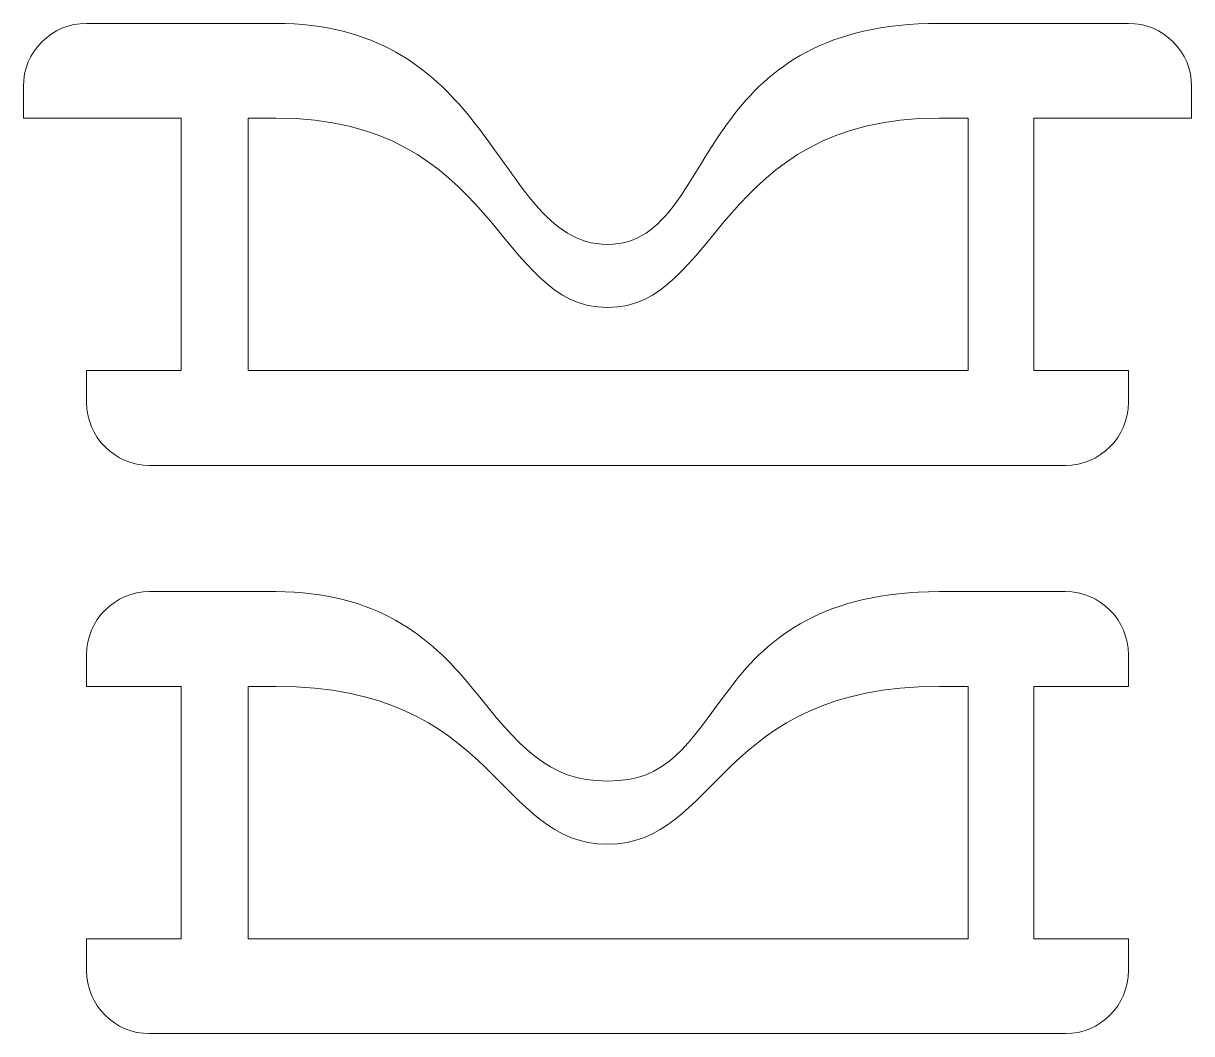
# Model space of a CAD drawing. Header units: inches. Extents: x -5 to 32, y -29 to 3.
import ezdxf

# ---------------------------------------------------------------- set-up
doc = ezdxf.new("R2010")
doc.units = ezdxf.units.IN
doc.header["$MEASUREMENT"] = 0
doc.layers.add('Layer 1 copy', color=7, linetype='Continuous')
doc.layers.add('Layer 1 copy 2', color=7, linetype='Continuous')

msp = doc.modelspace()

# ---------------------------------------------------------------- linework, layer by layer
at = {"layer": 'Layer 1 copy', "lineweight": 0}
for points, knots in [([(32, 0), (32, 0), (32, 1), (32, 1), (32, 2.105), (31.105, 3), (30, 3), (30, 3), (24, 3), (24, 3), (20.382, 3), (18.607, 1.568), (17.422, 0), (15.986, -1.9), (15.417, -4), (13.5, -4), (11.583, -4), (10.714, -1.9), (9.171, 0), (7.898, 1.568), (6.165, 3), (3, 3), (3, 3), (-3, 3), (-3, 3), (-4.105, 3), (-5, 2.105), (-5, 1), (-5, 1), (-5, 0), (-5, 0), (-5, 0), (0, 0), (0, 0), (0, 0), (0, -8), (0, -8), (0, -8), (-3, -8), (-3, -8), (-3, -8), (-3, -9), (-3, -9), (-3, -10.105), (-2.105, -11), (-1, -11), (-1, -11), (28, -11), (28, -11), (29.105, -11), (30, -10.105), (30, -9), (30, -9), (30, -8), (30, -8), (30, -8), (27, -8), (27, -8), (27, -8), (27, 0), (27, 0), (27, 0), (32, 0), (32, 0)], [0, 0, 0, 0, 1, 1, 1, 2, 2, 2, 3, 3, 3, 4, 4, 4, 5, 5, 5, 6, 6, 6, 7, 7, 7, 8, 8, 8, 9, 9, 9, 10, 10, 10, 11, 11, 11, 12, 12, 12, 13, 13, 13, 14, 14, 14, 15, 15, 15, 16, 16, 16, 17, 17, 17, 18, 18, 18, 19, 19, 19, 20, 20, 20, 21, 21, 21, 21]), ([(13.5, -6), (10, -6), (10, 0), (3, 0), (3, 0), (2.116, 0), (2.116, 0), (2.116, 0), (2.116, -8), (2.116, -8), (2.116, -8), (24.926, -8), (24.926, -8), (24.926, -8), (24.926, 0), (24.926, 0), (24.926, 0), (24, 0), (24, 0), (17, 0), (17, -6), (13.5, -6)], [0, 0, 0, 0, 1, 1, 1, 2, 2, 2, 3, 3, 3, 4, 4, 4, 5, 5, 5, 6, 6, 6, 7, 7, 7, 7]), ([(24.926, -8), (24.926, -8), (2.116, -8), (2.116, -8), (2.116, -8), (2.116, 0), (2.116, 0), (2.116, 0), (3, 0), (3, 0), (10, 0), (10, -6), (13.5, -6), (17, -6), (17, 0), (24, 0), (24, 0), (24.926, 0), (24.926, 0), (24.926, 0), (24.926, -8), (24.926, -8)], [0, 0, 0, 0, 1, 1, 1, 2, 2, 2, 3, 3, 3, 4, 4, 4, 5, 5, 5, 6, 6, 6, 7, 7, 7, 7])]:
    msp.add_open_spline(points, degree=3, knots=knots, dxfattribs=at)
at = {"layer": 'Layer 1 copy 2', "lineweight": 0}
for points, knots in [([(32, 0), (32, 0), (32, 1), (32, 1), (32, 2.105), (31.105, 3), (30, 3), (30, 3), (24, 3), (24, 3), (20.382, 3), (18.607, 1.568), (17.422, 0), (15.986, -1.9), (15.417, -4), (13.5, -4), (11.583, -4), (10.714, -1.9), (9.171, 0), (7.898, 1.568), (6.165, 3), (3, 3), (3, 3), (-3, 3), (-3, 3), (-4.105, 3), (-5, 2.105), (-5, 1), (-5, 1), (-5, 0), (-5, 0), (-5, 0), (0, 0), (0, 0), (0, 0), (0, -8), (0, -8), (0, -8), (-3, -8), (-3, -8), (-3, -8), (-3, -9), (-3, -9), (-3, -10.105), (-2.105, -11), (-1, -11), (-1, -11), (28, -11), (28, -11), (29.105, -11), (30, -10.105), (30, -9), (30, -9), (30, -8), (30, -8), (30, -8), (27, -8), (27, -8), (27, -8), (27, 0), (27, 0), (27, 0), (32, 0), (32, 0)], [0, 0, 0, 0, 1, 1, 1, 2, 2, 2, 3, 3, 3, 4, 4, 4, 5, 5, 5, 6, 6, 6, 7, 7, 7, 8, 8, 8, 9, 9, 9, 10, 10, 10, 11, 11, 11, 12, 12, 12, 13, 13, 13, 14, 14, 14, 15, 15, 15, 16, 16, 16, 17, 17, 17, 18, 18, 18, 19, 19, 19, 20, 20, 20, 21, 21, 21, 21]), ([(13.5, -6), (10, -6), (10, 0), (3, 0), (3, 0), (2.116, 0), (2.116, 0), (2.116, 0), (2.116, -8), (2.116, -8), (2.116, -8), (24.926, -8), (24.926, -8), (24.926, -8), (24.926, 0), (24.926, 0), (24.926, 0), (24, 0), (24, 0), (17, 0), (17, -6), (13.5, -6)], [0, 0, 0, 0, 1, 1, 1, 2, 2, 2, 3, 3, 3, 4, 4, 4, 5, 5, 5, 6, 6, 6, 7, 7, 7, 7]), ([(24.926, -8), (24.926, -8), (2.116, -8), (2.116, -8), (2.116, -8), (2.116, 0), (2.116, 0), (2.116, 0), (3, 0), (3, 0), (10, 0), (10, -6), (13.5, -6), (17, -6), (17, 0), (24, 0), (24, 0), (24.926, 0), (24.926, 0), (24.926, 0), (24.926, -8), (24.926, -8)], [0, 0, 0, 0, 1, 1, 1, 2, 2, 2, 3, 3, 3, 4, 4, 4, 5, 5, 5, 6, 6, 6, 7, 7, 7, 7]), ([(30, -18), (30, -18), (30, -17), (30, -17), (30, -15.895), (29.105, -15), (28, -15), (28, -15), (24, -15), (24, -15), (20.382, -15), (18.607, -16.432), (17.422, -18), (15.986, -19.9), (15.417, -21), (13.5, -21), (11.583, -21), (10.714, -19.9), (9.171, -18), (7.898, -16.432), (6.165, -15), (3, -15), (3, -15), (-1, -15), (-1, -15), (-2.105, -15), (-3, -15.895), (-3, -17), (-3, -17), (-3, -18), (-3, -18), (-3, -18), (0, -18), (0, -18), (0, -18), (0, -26), (0, -26), (0, -26), (-3, -26), (-3, -26), (-3, -26), (-3, -27), (-3, -27), (-3, -28.105), (-2.105, -29), (-1, -29), (-1, -29), (28, -29), (28, -29), (29.105, -29), (30, -28.105), (30, -27), (30, -27), (30, -26), (30, -26), (30, -26), (27, -26), (27, -26), (27, -26), (27, -18), (27, -18), (27, -18), (30, -18), (30, -18)], [0, 0, 0, 0, 1, 1, 1, 2, 2, 2, 3, 3, 3, 4, 4, 4, 5, 5, 5, 6, 6, 6, 7, 7, 7, 8, 8, 8, 9, 9, 9, 10, 10, 10, 11, 11, 11, 12, 12, 12, 13, 13, 13, 14, 14, 14, 15, 15, 15, 16, 16, 16, 17, 17, 17, 18, 18, 18, 19, 19, 19, 20, 20, 20, 21, 21, 21, 21]), ([(13.5, -23), (10, -23), (10, -18), (3, -18), (3, -18), (2.116, -18), (2.116, -18), (2.116, -18), (2.116, -26), (2.116, -26), (2.116, -26), (24.926, -26), (24.926, -26), (24.926, -26), (24.926, -18), (24.926, -18), (24.926, -18), (24, -18), (24, -18), (17, -18), (17, -23), (13.5, -23)], [0, 0, 0, 0, 1, 1, 1, 2, 2, 2, 3, 3, 3, 4, 4, 4, 5, 5, 5, 6, 6, 6, 7, 7, 7, 7])]:
    msp.add_open_spline(points, degree=3, knots=knots, dxfattribs=at)

doc.saveas('drawing.dxf')
